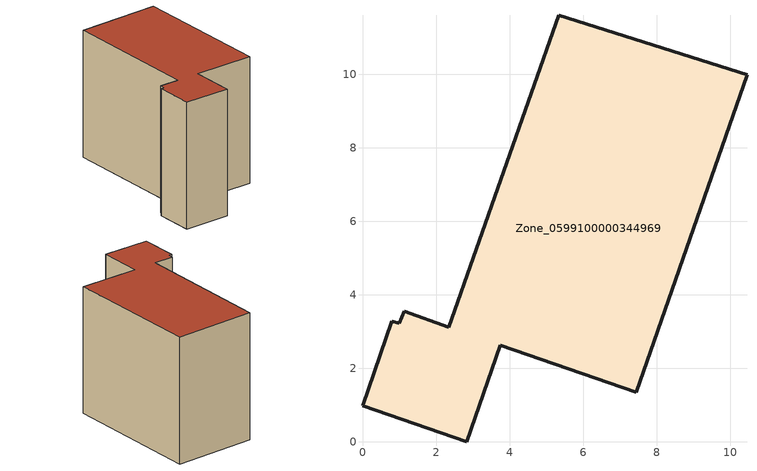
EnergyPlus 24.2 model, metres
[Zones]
Zone_0599100000344969
 floor ground (C_G): 2.34,3.12 5.33,11.61 10.46,9.98 7.44,1.35 3.75,2.63 2.83,0 0,0.99 0.8,3.29 0.99,3.23 1.14,3.55 z0
 wall outside (C_F): 0,0.99 2.83,0 3.75,2.63 7.44,1.35 10.46,9.98 5.33,11.61 2.34,3.12 1.14,3.55 0.99,3.23 0.8,3.29 0,0.99 z0:8.17
 roof outside (C_R): 0.99,3.23 0.8,3.29 0,0.99 2.83,0 3.75,2.63 7.44,1.35 10.46,9.98 5.33,11.61 2.34,3.12 1.14,3.55 z8.17
[BUILDING]
Pand.0599100000344969: North Axis=0; Terrain=City; Loads Convergence Tolerance Value=0.04; Temperature Convergence Tolerance Value=0.4; Solar Distribution=FullExterior; Maximum Number of Warmup Days=25; Minimum Number of Warmup Days=1
[Site:Location]
Rotterdam.The.Hague.AP_ZH_NLD Design_Conditions: Latitude=51.96; Longitude=4.45; Time Zone=1; Elevation=-4.5
[SITE:GROUNDTEMPERATURE:BUILDINGSURFACE]
18, 18, 18, 18, 18, 18, 18, 18, 18, 18, 18, 18
[MATERIAL] Thermal Absorptance=0.9; Solar Absorptance=0.7; Visible Absorptance=0.7
Name | Roughness | Thickness | Conductivity | Density | Specific Heat
G.TI.1992-2005 | MediumSmooth | 0.15 | 0.06 | 540 | 1210
F.TI.1992-2005 | Rough | 0.3 | 0.12 | 1920 | 840
R.TI.1992-2005 | MediumRough | 0.2 | 0.08 | 1500 | 1000
[CONSTRUCTION]
C_G: G.TI.1992-2005
C_F: F.TI.1992-2005
C_R: R.TI.1992-2005
[ZONE]
Zone_0599100000344969: Type=1; Multiplier=1; Ceiling Height=Autocalculate; Volume=Autocalculate; Floor Area=autocalculate; Part of Total Floor Area=Yes
[ZONEINFILTRATION:DESIGNFLOWRATE]
Infil_Zone_0599100000344969: Zone or ZoneList or Space or SpaceList=Zone_0599100000344969; Schedule=AlwaysOn; Design Flow Rate Calculation Method=Flow/Area; Flow Rate per Floor Area=0.0015; Constant Term Coefficient=1; Temperature Term Coefficient=0; Velocity Term Coefficient=0; Velocity Squared Term Coefficient=0
[HVACTEMPLATE:ZONE:IDEALLOADSAIRSYSTEM]
Zone_0599100000344969: Maximum Heating Supply Air Temperature=50; Minimum Cooling Supply Air Temperature=13; Maximum Heating Supply Air Humidity Ratio=0.0156; Minimum Cooling Supply Air Humidity Ratio=0.0077; Heating Limit=NoLimit; Cooling Limit=NoLimit; Dehumidification Control Type=ConstantSensibleHeatRatio; Cooling Sensible Heat Ratio=0.7; Dehumidification Setpoint=60; Humidification Control Type=None; Humidification Setpoint=30; Outdoor Air Method=None; Outdoor Air Flow Rate per Person=0.00944; Outdoor Air Flow Rate per Zone Floor Area=0; Outdoor Air Flow Rate per Zone=0; Demand Controlled Ventilation Type=None; Outdoor Air Economizer Type=NoEconomizer; Heat Recovery Type=None; Sensible Heat Recovery Effectiveness=0.7; Latent Heat Recovery Effectiveness=0.65
[ZONECONTROL:THERMOSTAT]
ThermostatControl_Zone_0599100000344969: Zone or ZoneList=Zone_0599100000344969; Control Type Schedule=DualSetpointControlType; Control 1=Thermostat_Zone_0599100000344969; Temperature Difference Between Cutout And Setpoint=0
[THERMOSTATSETPOINT:DUALSETPOINT]
Thermostat_Zone_0599100000344969: Heating Setpoint Temperature Schedule=HeatingSetpoint_Zone_0599100000344969; Cooling Setpoint Temperature Schedule=CoolingSetpoint_Zone_0599100000344969
[SCHEDULE:COMPACT]
HeatingSetpoint_Zone_0599100000344969: Through: 12/31, For: AllDays, Until: 24:00, 21
CoolingSetpoint_Zone_0599100000344969: Through: 12/31, For: AllDays, Until: 24:00, 24
DualSetpointControlType: Through: 12/31, For: AllDays, Until: 24:00, 4
AlwaysOn: Through: 12/31, For: AllDays, Until: 24:00, 1
